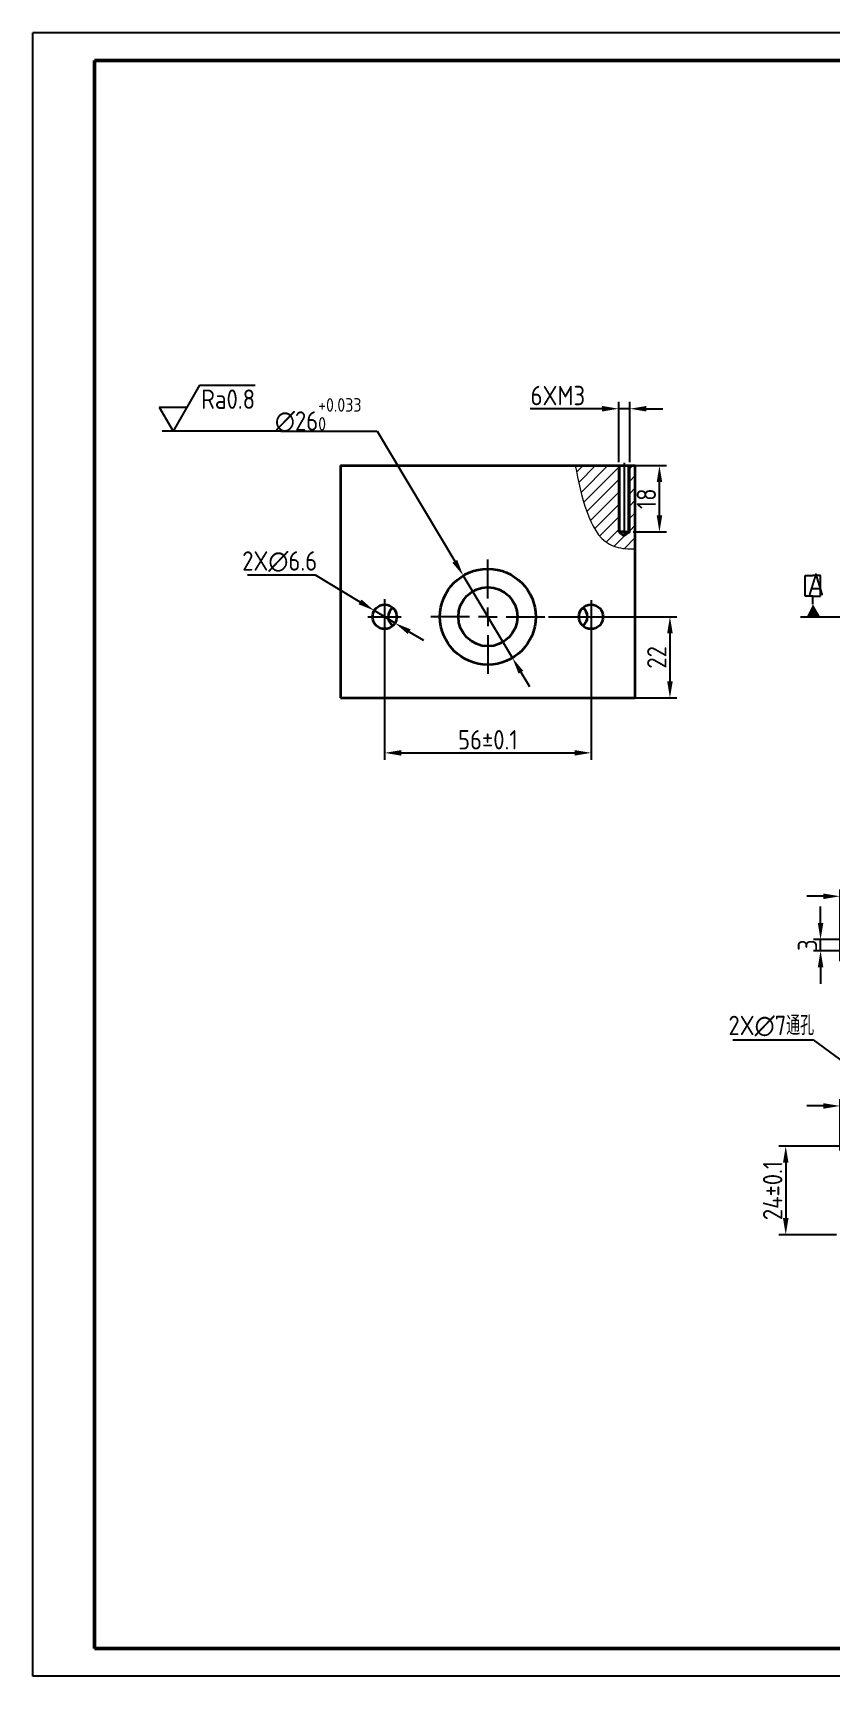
# Model space of a CAD drawing. Header units: millimetres. Extents: x 422 to 842, y 105 to 402.
# Drawn here: x 421.8 to 565.9, y 104.9 to 401.9 of the extents above; entities that cross this region are included whole.
import ezdxf

# ---------------------------------------------------------------- set-up
doc = ezdxf.new("R2010")
doc.units = ezdxf.units.MM
doc.linetypes.add('CENTER2', pattern=[28.575, 19.05, -3.175, 3.175, -3.175])
doc.linetypes.add('CENTERX2', pattern=[20.32, 12.7, -2.54, 2.54, -2.54])
doc.layers.add('10', color=7, linetype='Continuous')
doc.layers.add('细点画线', color=6, linetype='CENTER2')
for name, color, linetype, lineweight in [('中心线层', 6, 'CENTERX2', 15), ('剖面线层', 6, 'Continuous', 15), ('图形轮廓线', 7, 'Continuous', 35), ('图框线', 7, 'Continuous', 50), ('文字', 6, 'Continuous', 25), ('细实线', 6, 'Continuous', 25)]:
    doc.layers.add(name, color=color, linetype=linetype, lineweight=lineweight)
doc.styles.get("Standard").update_dxf_attribs({"font": 'gbenor.shx', "bigfont": 'gbcbig.shx'})
doc.dimstyles.new('圆标注', dxfattribs={"dimtxt": 3.5, "dimasz": 3, "dimexe": 1.25, "dimexo": 0.625, "dimtad": 1, "dimtoh": 1, "dimlfac": 1.5, "dimdsep": 46, "dimtxsty": 'Standard', "dimcen": 2.5, "dimadec": 0, "dimazin": 0, "dimtfac": 1, "dimtmove": 0, "dimatfit": 3, "dimfxl": 1, "dimarcsym": 1})

# ---------------------------------------------------------------- blocks, each defined once
blk = doc.blocks.new('SW_CENTERMARKSYMBOL_33')
at = {"layer": '10', "color": 0}
for p, q in [((0, 3.33), (0, 10.33)), ((-3.33, 0), (-10.33, 0)), ((0, 0), (-1.67, 0)), ((0, 0), (0, 1.67)), ((0, 0), (0, -1.67)), ((0, 0), (1.67, 0)), ((3.33, 0), (10.33, 0)), ((0, -3.33), (0, -10.33))]:
    blk.add_line(p, q, dxfattribs=at)
blk = doc.blocks.new('*D74')
at = {"layer": 'Defpoints', "color": 0, "transparency": 16777216}
for p in [(571.73, 207.98), (567.73, 199.31), (571.73, 199.31)]:
    blk.add_point(p, dxfattribs=at)
at = {"layer": '文字', "color": 0, "lineweight": -2, "transparency": 16777216}
for p, q in [((564.73, 207.98), (561.73, 207.98)), ((567.73, 199.94), (567.73, 209.23)), ((567.73, 207.98), (571.73, 207.98)), ((571.73, 199.94), (571.73, 209.23)), ((574.73, 207.98), (577.73, 207.98))]:
    blk.add_line(p, q, dxfattribs=at)
at = {"layer": '文字', "color": 0, "transparency": 16777216}
for points in [[(564.73, 208.48), (564.73, 207.48), (567.73, 207.98)], [(574.73, 208.48), (574.73, 207.48), (571.73, 207.98)]]:
    blk.add_solid(points, dxfattribs=at)
at = {"layer": '文字', "color": 0, "transparency": 16777216, "insert": (569.73, 210.35), "char_height": 3.5, "attachment_point": 5}
blk.add_mtext('6', dxfattribs=at)
blk = doc.blocks.new('*D76')
at = {"layer": 'Defpoints', "color": 0, "transparency": 16777216}
for p in [(485.38, 296.39), (522.72, 296.39), (522.72, 271.79)]:
    blk.add_point(p, dxfattribs=at)
at = {"layer": '文字', "color": 0, "lineweight": -2, "transparency": 16777216}
for p, q in [((485.38, 295.76), (485.38, 270.54)), ((522.72, 295.76), (522.72, 270.54)), ((488.38, 271.79), (519.72, 271.79))]:
    blk.add_line(p, q, dxfattribs=at)
at = {"layer": '文字', "color": 0, "transparency": 16777216}
for points in [[(488.38, 272.29), (488.38, 271.29), (485.38, 271.79)], [(519.72, 272.29), (519.72, 271.29), (522.72, 271.79)]]:
    blk.add_solid(points, dxfattribs=at)
at = {"layer": '文字', "color": 0, "transparency": 16777216, "insert": (504.05, 274.16), "char_height": 3.5, "attachment_point": 5}
blk.add_mtext('56%%P0.1', dxfattribs=at)
blk = doc.blocks.new('*D77')
at = {"layer": 'Defpoints', "color": 0, "transparency": 16777216}
for p in [(514.38, 296.39), (514.38, 281.72), (536.98, 281.72)]:
    blk.add_point(p, dxfattribs=at)
at = {"layer": '文字', "color": 0, "lineweight": -2, "transparency": 16777216}
for p, q in [((515.01, 296.39), (538.23, 296.39)), ((536.98, 293.39), (536.98, 284.72)), ((515.01, 281.72), (538.23, 281.72))]:
    blk.add_line(p, q, dxfattribs=at)
at = {"layer": '文字', "color": 0, "transparency": 16777216}
for points in [[(536.48, 293.39), (537.48, 293.39), (536.98, 296.39)], [(536.48, 284.72), (537.48, 284.72), (536.98, 281.72)]]:
    blk.add_solid(points, dxfattribs=at)
at = {"layer": '文字', "color": 0, "transparency": 16777216, "insert": (534.6, 289.05), "char_height": 3.5, "attachment_point": 5, "rotation": 90}
blk.add_mtext('22', dxfattribs=at)
blk = doc.blocks.new('*D80')
at = {"layer": 'Defpoints', "color": 0, "transparency": 16777216}
for p in [(589.07, 200.7), (557.92, 184.7), (567.73, 184.7)]:
    blk.add_point(p, dxfattribs=at)
at = {"layer": '文字', "color": 0, "lineweight": -2, "transparency": 16777216}
for p, q in [((588.44, 200.7), (556.67, 200.7)), ((557.92, 197.7), (557.92, 187.7)), ((567.11, 184.7), (556.67, 184.7))]:
    blk.add_line(p, q, dxfattribs=at)
at = {"layer": '文字', "color": 0, "transparency": 16777216}
for points in [[(557.42, 197.7), (558.42, 197.7), (557.92, 200.7)], [(557.42, 187.7), (558.42, 187.7), (557.92, 184.7)]]:
    blk.add_solid(points, dxfattribs=at)
at = {"layer": '文字', "color": 0, "transparency": 16777216, "insert": (555.55, 192.7), "char_height": 3.5, "attachment_point": 5, "rotation": 90}
blk.add_mtext('24%%P0.1', dxfattribs=at)
blk = doc.blocks.new('*D81')
at = {"layer": 'Defpoints', "color": 0, "transparency": 16777216}
for p in [(499.61, 303.83), (508.49, 288.94)]:
    blk.add_point(p, dxfattribs=at)
at = {"layer": '文字', "color": 0, "lineweight": -2, "transparency": 16777216}
for p, q in [((466.62, 329.93), (484.03, 329.93)), ((484.03, 329.93), (498.07, 306.41)), ((508.49, 288.94), (499.61, 303.83)), ((510.03, 286.37), (511.56, 283.79))]:
    blk.add_line(p, q, dxfattribs=at)
at = {"layer": '文字', "color": 0, "transparency": 16777216}
for points in [[(498.5, 306.66), (497.64, 306.15), (499.61, 303.83)], [(510.46, 286.62), (509.6, 286.11), (508.49, 288.94)]]:
    blk.add_solid(points, dxfattribs=at)
at = {"layer": '文字', "color": 0, "transparency": 16777216, "insert": (473.37, 332.85), "char_height": 3.5, "attachment_point": 5}
blk.add_mtext('∅26{\\H0.7x;\\S+0.033^ 0;}', dxfattribs=at)
blk = doc.blocks.new('*D83')
at = {"layer": 'Defpoints', "color": 0, "transparency": 16777216}
for p in [(587.19, 202.08), (590.95, 199.32)]:
    blk.add_point(p, dxfattribs=at)
at = {"layer": '文字', "color": 0, "lineweight": -2, "transparency": 16777216}
for p, q in [((548.35, 219.92), (562.88, 219.92)), ((562.88, 219.92), (584.77, 203.86)), ((590.95, 199.32), (587.19, 202.08)), ((593.37, 197.55), (595.78, 195.77))]:
    blk.add_line(p, q, dxfattribs=at)
at = {"layer": '文字', "color": 0, "transparency": 16777216}
for points in [[(585.06, 204.26), (584.47, 203.45), (587.19, 202.08)], [(593.66, 197.95), (593.07, 197.14), (590.95, 199.32)]]:
    blk.add_solid(points, dxfattribs=at)
at = {"layer": '文字', "color": 0, "transparency": 16777216, "insert": (555.3, 222.41), "char_height": 3.5, "attachment_point": 5}
blk.add_mtext('2X∅7通孔', dxfattribs=at)
blk = doc.blocks.new('*D84')
at = {"layer": 'Defpoints', "color": 0, "transparency": 16777216}
for p in [(529.72, 333.99), (527.72, 323.72), (529.72, 323.72)]:
    blk.add_point(p, dxfattribs=at)
at = {"layer": '文字', "color": 0, "lineweight": -2, "transparency": 16777216}
for p, q in [((524.72, 333.99), (511.71, 333.99)), ((527.72, 324.34), (527.72, 335.24)), ((529.72, 333.99), (527.72, 333.99)), ((529.72, 324.34), (529.72, 335.24)), ((532.72, 333.99), (535.72, 333.99))]:
    blk.add_line(p, q, dxfattribs=at)
at = {"layer": '文字', "color": 0, "transparency": 16777216}
for points in [[(524.72, 334.49), (524.72, 333.49), (527.72, 333.99)], [(532.72, 334.49), (532.72, 333.49), (529.72, 333.99)]]:
    blk.add_solid(points, dxfattribs=at)
at = {"layer": '文字', "color": 0, "transparency": 16777216, "insert": (516.71, 336.37), "char_height": 3.5, "attachment_point": 5}
blk.add_mtext('6XM3', dxfattribs=at)
blk = doc.blocks.new('*D85')
at = {"layer": 'Defpoints', "color": 0, "transparency": 16777216}
for p in [(529.72, 323.72), (535.08, 323.72), (529.72, 311.72)]:
    blk.add_point(p, dxfattribs=at)
at = {"layer": '文字', "color": 0, "lineweight": -2, "transparency": 16777216}
for p, q in [((530.34, 323.72), (536.33, 323.72)), ((535.08, 314.72), (535.08, 320.72)), ((530.34, 311.72), (536.33, 311.72))]:
    blk.add_line(p, q, dxfattribs=at)
at = {"layer": '文字', "color": 0, "transparency": 16777216}
for points in [[(534.58, 320.72), (535.58, 320.72), (535.08, 323.72)], [(534.58, 314.72), (535.58, 314.72), (535.08, 311.72)]]:
    blk.add_solid(points, dxfattribs=at)
at = {"layer": '文字', "color": 0, "transparency": 16777216, "insert": (532.71, 317.72), "char_height": 3.5, "attachment_point": 5, "rotation": 90}
blk.add_mtext('18', dxfattribs=at)
blk = doc.blocks.new('*D87')
at = {"layer": 'Defpoints', "color": 0, "transparency": 16777216}
for p in [(483.5, 297.52), (487.27, 295.25)]:
    blk.add_point(p, dxfattribs=at)
at = {"layer": '文字', "color": 0, "lineweight": -2, "transparency": 16777216}
for p, q in [((460.61, 303.98), (472.83, 303.98)), ((472.83, 303.98), (480.93, 299.08)), ((487.27, 295.25), (483.5, 297.52)), ((489.83, 293.69), (492.4, 292.14))]:
    blk.add_line(p, q, dxfattribs=at)
at = {"layer": '文字', "color": 0, "transparency": 16777216}
for points in [[(481.19, 299.51), (480.67, 298.65), (483.5, 297.52)], [(490.09, 294.12), (489.57, 293.27), (487.27, 295.25)]]:
    blk.add_solid(points, dxfattribs=at)
at = {"layer": '文字', "color": 0, "transparency": 16777216, "insert": (466.41, 306.36), "char_height": 3.5, "attachment_point": 5}
blk.add_mtext('2X∅6.6', dxfattribs=at)
blk = doc.blocks.new('*D92')
at = {"layer": 'Defpoints', "color": 0, "transparency": 16777216}
for p in [(564.21, 238.04), (572.23, 238.04), (572.23, 236.04)]:
    blk.add_point(p, dxfattribs=at)
at = {"layer": '文字', "color": 0, "lineweight": -2, "transparency": 16777216}
for p, q in [((564.21, 241.04), (564.21, 244.04)), ((571.61, 238.04), (562.96, 238.04)), ((564.21, 236.04), (564.21, 238.04)), ((571.61, 236.04), (562.96, 236.04)), ((564.21, 233.04), (564.21, 230.04))]:
    blk.add_line(p, q, dxfattribs=at)
at = {"layer": '文字', "color": 0, "transparency": 16777216}
for points in [[(563.71, 241.04), (564.71, 241.04), (564.21, 238.04)], [(563.71, 233.04), (564.71, 233.04), (564.21, 236.04)]]:
    blk.add_solid(points, dxfattribs=at)
at = {"layer": '文字', "color": 0, "transparency": 16777216, "insert": (561.84, 237.04), "char_height": 3.5, "attachment_point": 5, "rotation": 90}
blk.add_mtext('3', dxfattribs=at)
blk = doc.blocks.new('*D93')
at = {"layer": 'Defpoints', "color": 0, "transparency": 16777216}
for p in [(567.73, 245.87), (567.73, 233.54), (569.73, 233.54)]:
    blk.add_point(p, dxfattribs=at)
at = {"layer": '文字', "color": 0, "lineweight": -2, "transparency": 16777216}
for p, q in [((567.73, 234.16), (567.73, 247.12)), ((569.73, 234.16), (569.73, 247.12)), ((564.73, 245.87), (561.73, 245.87)), ((567.73, 245.87), (569.73, 245.87)), ((572.73, 245.87), (578.27, 245.87))]:
    blk.add_line(p, q, dxfattribs=at)
at = {"layer": '文字', "color": 0, "transparency": 16777216}
for points in [[(564.73, 246.37), (564.73, 245.37), (567.73, 245.87)], [(572.73, 246.37), (572.73, 245.37), (569.73, 245.87)]]:
    blk.add_solid(points, dxfattribs=at)
at = {"layer": '文字', "color": 0, "transparency": 16777216, "insert": (577, 248.25), "char_height": 3.5, "attachment_point": 5}
blk.add_mtext('3', dxfattribs=at)

msp = doc.modelspace()

# ---------------------------------------------------------------- hatches: boundary and pattern name
at = {"layer": '剖面线层'}
h = msp.add_hatch(dxfattribs=at)
h.set_pattern_fill('ANSI31', color=256, scale=0.5)
edge = h.paths.add_edge_path()
edge.add_line((527.7161, 323.7195), (519.864, 323.7195))
edge.add_spline(control_points=[(519.864, 323.7195), (520.4036, 320.9368), (521.3839, 315.8818), (524.5695, 309.4875), (528.6709, 308.627), (530.2574, 308.664), (530.7161, 308.6747)], knot_values=[0, 0, 0, 0, 8.67244574, 15.75414469, 19.1508261, 20.53264768, 20.53264768, 20.53264768, 20.53264768], degree=3, periodic=0)
edge.add_line((530.7161, 308.6747), (530.7161, 323.7195))
edge.add_line((530.7161, 323.7195), (529.7161, 323.7195))
edge.add_line((529.7161, 323.7195), (529.7161, 311.7195))
edge.add_line((529.7161, 311.7195), (528.7161, 311.0219))
edge.add_line((528.7161, 311.0219), (527.7161, 311.7195))
edge.add_line((527.7161, 311.7195), (527.7161, 323.7195))

# ---------------------------------------------------------------- linework, layer by layer
msp.add_spline([(519.864, 323.7195), (521.98, 315.3092), (526.0414, 309.5079), (529.3343, 308.6747), (530.7161, 308.6747)], degree=3, dxfattribs=at)
at = {"layer": '图形轮廓线'}
for p, q in [((477.3828, 323.7195), (477.3828, 281.7195)), ((477.3828, 323.7195), (530.7161, 323.7195)), ((527.8831, 311.7195), (527.8831, 323.7195)), ((529.5492, 311.7195), (529.5492, 323.7195)), ((528.7161, 311.7195), (527.7161, 311.7195)), ((527.7161, 311.7195), (528.7161, 311.0219)), ((528.7161, 311.7195), (529.7161, 311.7195)), ((529.7161, 311.7195), (528.7161, 311.0219)), ((477.3828, 281.7195), (530.7161, 281.7195))]:
    msp.add_line(p, q, dxfattribs=at)
msp.add_lwpolyline([(530.7161, 281.7195), (530.7161, 323.7195)], dxfattribs=at)
for centre, radius in [((504.0495, 296.3862), 8.6667), ((504.0495, 296.3862), 5.3333), ((485.3828, 296.3862), 2.2), ((522.7161, 296.3862), 2.2)]:
    msp.add_circle(centre, radius, dxfattribs=at)
for centre, start, end in [((488.0495, 296.3862), 126.009308, 180), ((520.0495, 296.3862), 306.009308, 53.990692), ((488.0495, 296.3862), 180, 233.990692)]:
    msp.add_arc(centre, 2, start, end, dxfattribs=at)
at = {"layer": '图框线'}
for p, q in [((432.9053, 396.9227), (432.9053, 109.9227)), ((836.7744, 396.9227), (432.9053, 396.9227)), ((432.9053, 109.9227), (836.7744, 109.9227))]:
    msp.add_line(p, q, dxfattribs=at)
at = {"layer": '文字'}
for p, q in [((421.7744, 104.9227), (421.7744, 401.9227)), ((451.924, 338.2527), (447.1204, 329.9326)), ((451.924, 338.2527), (461.9775, 338.2527)), ((444.6204, 334.2627), (449.6204, 334.2627)), ((444.6204, 334.2627), (447.1204, 329.9326)), ((466.6204, 329.9326), (445.1582, 329.9326)), ((527.7161, 311.7195), (527.7161, 323.7195)), ((529.7161, 311.7195), (529.7161, 323.7195)), ((561.4329, 300.1307), (561.4329, 303.8278)), ((561.4329, 303.8278), (562.7887, 303.8278)), ((564.2263, 303.8278), (562.7887, 303.8278)), ((564.2263, 300.1307), (564.2263, 303.8278)), ((562.8365, 300.1307), (561.4329, 300.1307)), ((562.8365, 298.6522), (562.8365, 300.1307)), ((562.8365, 300.1307), (564.2263, 300.1307)), ((841.7744, 104.9227), (421.7744, 104.9227))]:
    msp.add_line(p, q, dxfattribs=at)
msp.add_solid([(564.157, 296.3862), (561.7259, 296.3862), (562.8365, 298.6522)], dxfattribs=at)
at = {"layer": '细实线'}
msp.add_line((841.7744, 401.9227), (421.7744, 401.9227), dxfattribs=at)
at = {"layer": '细点画线'}
for p, q in [((528.7161, 324.2205), (528.7161, 311.0219)), ((485.3828, 299.5729), (485.3828, 293.1995)), ((522.7161, 299.3685), (522.7161, 293.5332)), ((482.3474, 296.3862), (488.355, 296.3862)), ((519.8115, 296.3862), (525.5705, 296.3862))]:
    msp.add_line(p, q, dxfattribs=at)
at = {"layer": '细点画线', "ltscale": 1.333333}
msp.add_line((560.5899, 296.3862), (573.7329, 296.3862), dxfattribs=at)

# ---------------------------------------------------------------- block references
at = {"layer": '中心线层'}
msp.add_blockref('SW_CENTERMARKSYMBOL_33', (504.0495, 296.3862), dxfattribs=at)

# ---------------------------------------------------------------- texts
at = {"layer": '文字', "attachment_point": 1}
for s, width, insert, char_height in [('Ra0.8', 10.097645, (452.2301, 337.4666), 3.5), ('A', 1.748231, (561.8413, 304.2609), 4)]:
    msp.add_mtext_dynamic_manual_height_columns(s, width=width, gutter_width=12.5, heights=[0], dxfattribs=dict(at, insert=insert, char_height=char_height))

# ---------------------------------------------------------------- dimensions: what is measured, and where the dimension line sits
at = {"layer": '文字'}
dim = msp.add_linear_dim(base=(529.7161, 333.9946), p1=(527.7161, 323.7195), p2=(529.7161, 323.7195), text='6XM<>', dimstyle='圆标注', dxfattribs=at)
dim.commit()
dim.dimension.update_dxf_attribs({"geometry": '*D84', "text_midpoint": (516.7143, 333.9946), "dimtype": 160})
for p1, p2, text, picture, middle in [((508.4901, 288.9436), (499.6088, 303.8288), '<>{\\H0.7x;\\S+0.033^ 0;}', '*D81', (473.3711, 329.9326)), ((487.2652, 295.2475), (483.5004, 297.5249), '2X<>', '*D87', (466.4058, 303.9813)), ((590.9474, 199.3216), (587.1851, 202.0826), '2X<>通孔', '*D83', (555.3024, 219.9163))]:
    dim = msp.add_diameter_dim_2p(p1=p1, p2=p2, text=text, dimstyle='圆标注', dxfattribs=at)
    dim.commit()
    dim.dimension.update_dxf_attribs({"geometry": picture, "text_midpoint": middle, "dimtype": 163})
for base, p1, p2, picture, middle in [((535.0811, 323.7195), (529.7161, 311.7195), (529.7161, 323.7195), '*D85', (532.7061, 317.7195)), ((536.9755, 281.7195), (514.3828, 296.3862), (514.3828, 281.7195), '*D77', (534.6005, 289.0529))]:
    dim = msp.add_linear_dim(base=base, p1=p1, p2=p2, angle=90, dimstyle='圆标注', dxfattribs=at)
    dim.commit()
    dim.dimension.update_dxf_attribs({"geometry": picture, "text_midpoint": middle})
dim = msp.add_linear_dim(base=(522.7161, 271.7893), p1=(485.3828, 296.3862), p2=(522.7161, 296.3862), text='<>%%P0.1', dimstyle='圆标注', dxfattribs=at)
dim.commit()
dim.dimension.update_dxf_attribs({"geometry": '*D76', "text_midpoint": (504.0495, 274.1643)})
for base, p1, p2, picture, middle in [((567.7329, 245.8739), (569.7329, 233.5354), (567.7329, 233.5354), '*D93', (577.0016, 245.8739)), ((571.7329, 207.977), (567.7329, 199.3113), (571.7329, 199.3113), '*D74', (569.7329, 207.977))]:
    dim = msp.add_linear_dim(base=base, p1=p1, p2=p2, dimstyle='圆标注', dxfattribs=at)
    dim.commit()
    dim.dimension.update_dxf_attribs({"geometry": picture, "text_midpoint": middle, "dimtype": 160})
dim = msp.add_linear_dim(base=(564.2138, 238.0354), p1=(572.2329, 236.0354), p2=(572.2329, 238.0354), angle=90, dimstyle='圆标注', dxfattribs=at)
dim.commit()
dim.dimension.update_dxf_attribs({"geometry": '*D92', "text_midpoint": (564.2138, 237.0354), "dimtype": 160})
dim = msp.add_linear_dim(base=(557.9207, 184.7021), p1=(589.0662, 200.7021), p2=(567.7329, 184.7021), angle=90, text='<>%%P0.1', dimstyle='圆标注', dxfattribs=at)
dim.commit()
dim.dimension.update_dxf_attribs({"geometry": '*D80', "text_midpoint": (555.5457, 192.7021)})

doc.saveas('drawing.dxf')
